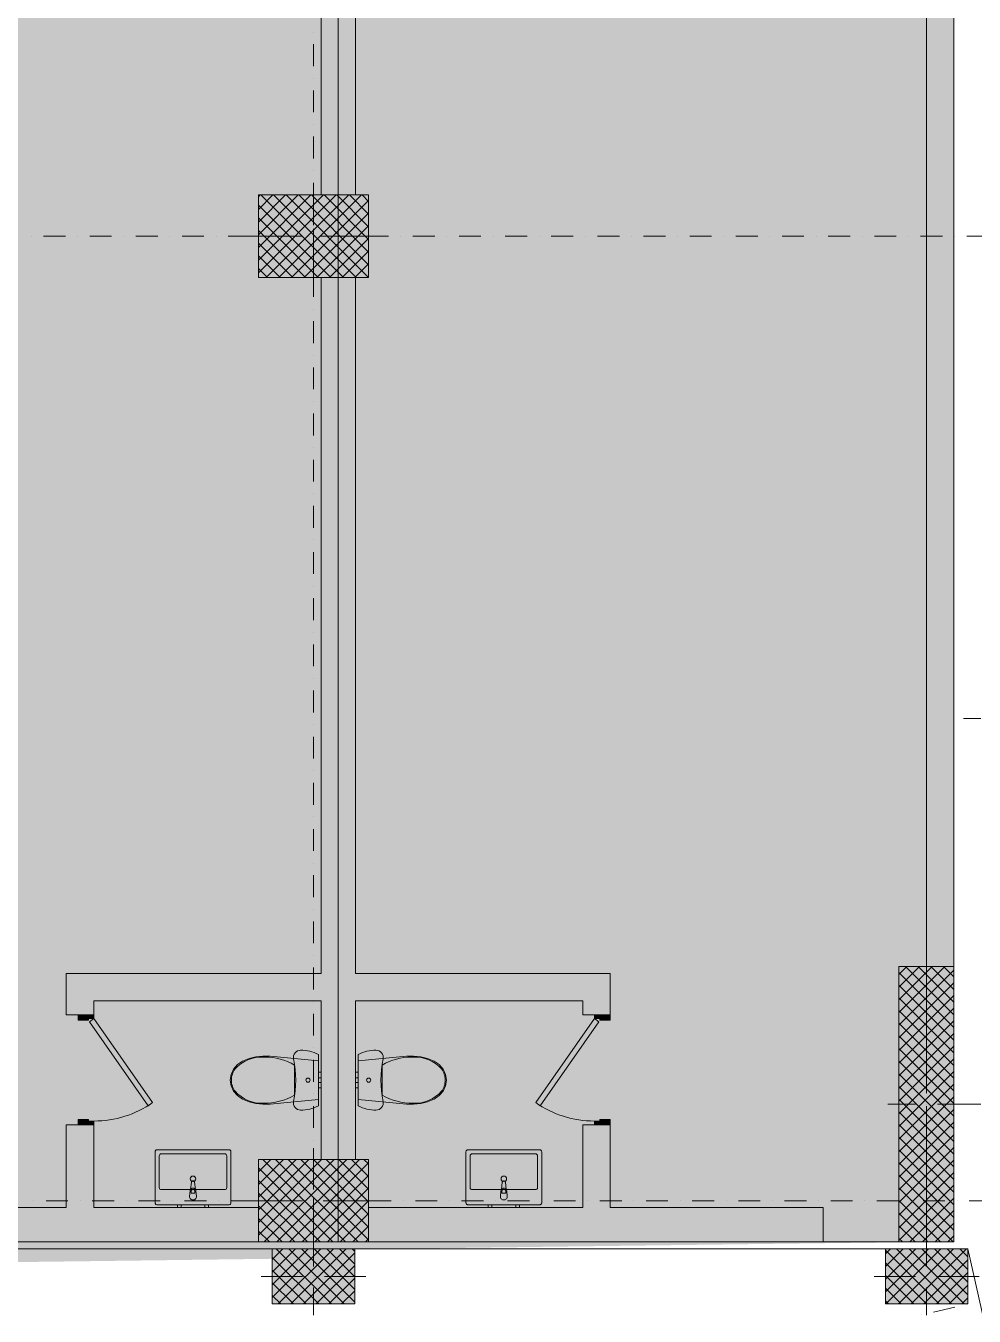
# Model space of a CAD drawing. Header units: centimetres. Extents: x -6559 to 4488, y -7535 to 372.
# Drawn here: x -925 to -240, y -1875 to -943 of the extents above; entities that cross this region are included whole.
import ezdxf

# ---------------------------------------------------------------- set-up
doc = ezdxf.new("R2010")
doc.units = ezdxf.units.CM
for name, color, linetype in [('PDF_ - lokalet d', 7, 'Continuous'), ('PDF_A - Muret', 7, 'Continuous'), ('PDF_A - Shtyllat', 7, 'Continuous')]:
    doc.layers.add(name, color=color, linetype=linetype)
for name, color, linetype, true_color in [('PDF_A - Akset', 7, 'Continuous', 0xfd4435), ('PDF_A - Fill Zone', 7, 'Continuous', 0x999999), ('PDF_A - Pllaka mbi bodrum', 7, 'Continuous', 0x7f7f7f), ('PDF_A - Sanitaria', 7, 'Continuous', 0x7f7f7f), ('PDF_A - Sutereni Polyline', 7, 'Continuous', 0x029e21), ('PDF_Drawing & Figure', 7, 'Continuous', 0x6a6a6a)]:
    doc.layers.add(name, color=color, linetype=linetype, true_color=true_color)

msp = doc.modelspace()

# ---------------------------------------------------------------- hatches: boundary and pattern name
at = {"layer": 'PDF_A - Muret', "true_color": 0xffffff, "transparency": 33554559}
for points in [[(-887.46, -1657.35), (-876.02, -1657.35), (-876.02, -1660.13), (-880, -1660.13), (-880, -1661.32), (-887.46, -1661.32)], [(-502.97, -1657.35), (-502.97, -1661.32), (-510.43, -1661.32), (-510.43, -1660.13), (-514.41, -1660.13), (-514.41, -1657.35)], [(-887.46, -1732.95), (-880, -1732.95), (-880, -1734.14), (-876.02, -1734.14), (-876.02, -1736.93), (-887.46, -1736.93)], [(-502.97, -1732.95), (-502.97, -1736.93), (-514.41, -1736.93), (-514.41, -1734.14), (-510.43, -1734.14), (-510.43, -1732.95)]]:
    msp.add_hatch(color=7, dxfattribs=at).paths.add_polyline_path(points)

# ---------------------------------------------------------------- linework, layer by layer
at = {"layer": 'PDF_ - lokalet d', "color": 7, "true_color": 0xffffff, "transparency": 33554559}
for points in [[(-254.48, -1821.11), (-701.1, -1826.91), (-254.48, 62.91), (-699.45, 68.71)], [(-699.45, -1832.99), (-1263.83, -1840.32), (-699.45, 47.97), (-1262.17, 55.3)]]:
    msp.add_solid(points, dxfattribs=at)
at = {"layer": 'PDF_A - Akset', "lineweight": 0}
for points in [[(-717.35, -947.77), (-717.35, -947.77)], [(-274.66, -947.77), (-274.66, -947.77)], [(-717.35, -956.55), (-717.35, -972.34)], [(-274.66, -956.55), (-274.66, -972.34)], [(-717.35, -981.11), (-717.35, -981.11)], [(-274.66, -981.11), (-274.66, -981.11)], [(-717.35, -989.88), (-717.35, -1005.67)], [(-274.66, -989.88), (-274.66, -1005.67)], [(-717.35, -1014.45), (-717.35, -1014.45)], [(-274.66, -1014.45), (-274.66, -1014.45)], [(-717.35, -1023.22), (-717.35, -1039.01)], [(-274.66, -1023.22), (-274.66, -1039.01)], [(-717.35, -1047.79), (-717.35, -1047.79)], [(-274.66, -1047.79), (-274.66, -1047.79)], [(-717.35, -1056.56), (-717.35, -1072.36)], [(-274.66, -1056.56), (-274.66, -1072.36)], [(-717.35, -1081.13), (-717.35, -1081.13)], [(-717.35, -1089.91), (-717.35, -1105.7)], [(-274.66, -1081.13), (-274.66, -1081.13)], [(-274.66, -1089.91), (-274.66, -1105.7)], [(-921.08, -1095.28), (-921.08, -1095.28)], [(-896.51, -1095.28), (-912.3, -1095.28)], [(-887.74, -1095.28), (-887.74, -1095.28)], [(-863.17, -1095.28), (-878.96, -1095.28)], [(-854.4, -1095.28), (-854.4, -1095.28)], [(-829.84, -1095.28), (-845.63, -1095.28)], [(-821.06, -1095.28), (-821.06, -1095.28)], [(-796.49, -1095.28), (-812.29, -1095.28)], [(-787.71, -1095.28), (-787.71, -1095.28)], [(-763.15, -1095.28), (-778.94, -1095.28)], [(-754.38, -1095.28), (-754.38, -1095.28)], [(-729.81, -1095.28), (-745.6, -1095.28)], [(-721.04, -1095.28), (-721.04, -1095.28)], [(-696.48, -1095.28), (-712.27, -1095.28)], [(-687.7, -1095.28), (-687.7, -1095.28)], [(-663.14, -1095.28), (-678.93, -1095.28)], [(-654.36, -1095.28), (-654.36, -1095.28)], [(-629.8, -1095.28), (-645.59, -1095.28)], [(-621.03, -1095.28), (-621.03, -1095.28)], [(-596.45, -1095.28), (-612.25, -1095.28)], [(-587.68, -1095.28), (-587.68, -1095.28)], [(-563.11, -1095.28), (-578.9, -1095.28)], [(-554.34, -1095.28), (-554.34, -1095.28)], [(-529.78, -1095.28), (-545.57, -1095.28)], [(-521, -1095.28), (-521, -1095.28)], [(-496.44, -1095.28), (-512.23, -1095.28)], [(-487.66, -1095.28), (-487.66, -1095.28)], [(-463.1, -1095.28), (-478.89, -1095.28)], [(-454.33, -1095.28), (-454.33, -1095.28)], [(-429.76, -1095.28), (-445.55, -1095.28)], [(-420.99, -1095.28), (-420.99, -1095.28)], [(-396.42, -1095.28), (-412.21, -1095.28)], [(-387.64, -1095.28), (-387.64, -1095.28)], [(-363.08, -1095.28), (-378.87, -1095.28)], [(-354.3, -1095.28), (-354.3, -1095.28)], [(-329.74, -1095.28), (-345.53, -1095.28)], [(-320.97, -1095.28), (-320.97, -1095.28)], [(-296.4, -1095.28), (-312.19, -1095.28)], [(-287.63, -1095.28), (-287.63, -1095.28)], [(-263.06, -1095.28), (-278.85, -1095.28)], [(-254.29, -1095.28), (-254.29, -1095.28)], [(-229.72, -1095.28), (-245.52, -1095.28)], [(-717.35, -1114.47), (-717.35, -1114.47)], [(-274.66, -1114.47), (-274.66, -1114.47)], [(-717.35, -1123.24), (-717.35, -1139.03)], [(-274.66, -1123.24), (-274.66, -1139.03)], [(-717.35, -1147.81), (-717.35, -1147.81)], [(-274.66, -1147.81), (-274.66, -1147.81)], [(-717.35, -1156.58), (-717.35, -1172.37)], [(-274.66, -1156.58), (-274.66, -1172.37)], [(-717.35, -1181.15), (-717.35, -1181.15)], [(-274.66, -1181.15), (-274.66, -1181.15)], [(-717.35, -1189.92), (-717.35, -1205.71)], [(-274.66, -1189.92), (-274.66, -1205.71)], [(-717.35, -1214.48), (-717.35, -1214.48)], [(-274.66, -1214.48), (-274.66, -1214.48)], [(-717.35, -1223.26), (-717.35, -1239.05)], [(-274.66, -1223.26), (-274.66, -1239.05)], [(-717.35, -1247.83), (-717.35, -1247.83)], [(-274.66, -1247.83), (-274.66, -1247.83)], [(-717.35, -1256.6), (-717.35, -1272.4)], [(-274.66, -1256.6), (-274.66, -1272.4)], [(-717.35, -1281.17), (-717.35, -1281.17)], [(-274.66, -1281.17), (-274.66, -1281.17)], [(-717.35, -1289.94), (-717.35, -1305.73)], [(-274.66, -1289.94), (-274.66, -1305.73)], [(-717.35, -1314.51), (-717.35, -1314.51)], [(-274.66, -1314.51), (-274.66, -1314.51)], [(-717.35, -1323.28), (-717.35, -1339.07)], [(-274.66, -1323.28), (-274.66, -1339.07)], [(-717.35, -1347.85), (-717.35, -1347.85)], [(-274.66, -1347.85), (-274.66, -1347.85)], [(-717.35, -1356.62), (-717.35, -1372.41)], [(-274.66, -1356.62), (-274.66, -1372.41)], [(-717.35, -1381.18), (-717.35, -1381.18)], [(-274.66, -1381.18), (-274.66, -1381.18)], [(-717.35, -1389.96), (-717.35, -1405.75)], [(-274.66, -1389.96), (-274.66, -1405.75)], [(-717.35, -1414.52), (-717.35, -1414.52)], [(-274.66, -1414.52), (-274.66, -1414.52)], [(-717.35, -1423.29), (-717.35, -1439.09)], [(-274.66, -1423.29), (-274.66, -1439.09)], [(-717.35, -1447.86), (-717.35, -1447.86)], [(-274.66, -1447.86), (-274.66, -1447.86)], [(-717.35, -1456.64), (-717.35, -1472.43)], [(-274.66, -1456.64), (-274.66, -1472.43)], [(-717.35, -1481.21), (-717.35, -1481.21)], [(-274.66, -1481.21), (-274.66, -1481.21)], [(-717.35, -1489.98), (-717.35, -1505.77)], [(-274.66, -1489.98), (-274.66, -1505.77)], [(-717.35, -1514.54), (-717.35, -1514.54)], [(-274.66, -1514.54), (-274.66, -1514.54)], [(-717.35, -1523.32), (-717.35, -1539.11)], [(-274.66, -1523.32), (-274.66, -1539.11)], [(-717.35, -1547.88), (-717.35, -1547.88)], [(-274.66, -1547.88), (-274.66, -1547.88)], [(-717.35, -1556.66), (-717.35, -1572.45)], [(-274.66, -1556.66), (-274.66, -1572.45)], [(-717.35, -1581.22), (-717.35, -1581.22)], [(-274.66, -1581.22), (-274.66, -1581.22)], [(-717.35, -1589.99), (-717.35, -1605.78)], [(-274.66, -1589.99), (-274.66, -1605.78)], [(-717.35, -1614.56), (-717.35, -1614.56)], [(-274.66, -1614.56), (-274.66, -1614.56)], [(-717.35, -1623.33), (-717.35, -1639.13)], [(-274.66, -1623.33), (-274.66, -1639.13)], [(-717.35, -1647.91), (-717.35, -1647.91)], [(-274.66, -1647.91), (-274.66, -1647.91)], [(-717.35, -1656.68), (-717.35, -1672.47)], [(-274.66, -1656.68), (-274.66, -1672.47)], [(-717.35, -1681.24), (-717.35, -1681.24)], [(-274.66, -1681.24), (-274.66, -1681.24)], [(-717.35, -1690.02), (-717.35, -1705.81)], [(-274.66, -1690.02), (-274.66, -1705.81)], [(-717.35, -1714.58), (-717.35, -1714.58)], [(-717.35, -1723.35), (-717.35, -1739.14)], [(-274.66, -1714.58), (-274.66, -1714.58)], [(-274.66, -1723.35), (-274.66, -1739.14)], [(-717.35, -1747.92), (-717.35, -1747.92)], [(-274.66, -1747.92), (-274.66, -1747.92)], [(-717.35, -1756.69), (-717.35, -1772.48)], [(-274.66, -1756.69), (-274.66, -1772.48)], [(-717.35, -1781.26), (-717.35, -1781.26)], [(-274.66, -1781.26), (-274.66, -1781.26)], [(-919.29, -1791.64), (-919.29, -1791.64)], [(-894.72, -1791.64), (-910.53, -1791.64)], [(-885.95, -1791.64), (-885.95, -1791.64)], [(-861.39, -1791.64), (-877.18, -1791.64)], [(-852.61, -1791.64), (-852.61, -1791.64)], [(-828.05, -1791.64), (-843.84, -1791.64)], [(-819.28, -1791.64), (-819.28, -1791.64)], [(-794.71, -1791.64), (-810.5, -1791.64)], [(-785.94, -1791.64), (-785.94, -1791.64)], [(-761.37, -1791.64), (-777.16, -1791.64)], [(-752.6, -1791.64), (-752.6, -1791.64)], [(-728.03, -1791.64), (-743.83, -1791.64)], [(-719.26, -1791.64), (-719.26, -1791.64)], [(-717.35, -1790.03), (-717.35, -1805.82)], [(-694.69, -1791.64), (-710.48, -1791.64)], [(-685.91, -1791.64), (-685.91, -1791.64)], [(-661.35, -1791.64), (-677.14, -1791.64)], [(-652.58, -1791.64), (-652.58, -1791.64)], [(-628.01, -1791.64), (-643.8, -1791.64)], [(-619.24, -1791.64), (-619.24, -1791.64)], [(-594.67, -1791.64), (-610.47, -1791.64)], [(-585.9, -1791.64), (-585.9, -1791.64)], [(-561.34, -1791.64), (-577.13, -1791.64)], [(-552.56, -1791.64), (-552.56, -1791.64)], [(-527.99, -1791.64), (-543.79, -1791.64)], [(-519.22, -1791.64), (-519.22, -1791.64)], [(-494.65, -1791.64), (-510.44, -1791.64)], [(-485.88, -1791.64), (-485.88, -1791.64)], [(-461.31, -1791.64), (-477.1, -1791.64)], [(-452.54, -1791.64), (-452.54, -1791.64)], [(-427.98, -1791.64), (-443.77, -1791.64)], [(-419.2, -1791.64), (-419.2, -1791.64)], [(-394.64, -1791.64), (-410.43, -1791.64)], [(-385.86, -1791.64), (-385.86, -1791.64)], [(-361.3, -1791.64), (-377.09, -1791.64)], [(-352.53, -1791.64), (-352.53, -1791.64)], [(-327.95, -1791.64), (-343.75, -1791.64)], [(-319.18, -1791.64), (-319.18, -1791.64)], [(-294.61, -1791.64), (-310.41, -1791.64)], [(-285.84, -1791.64), (-285.84, -1791.64)], [(-261.28, -1791.64), (-277.07, -1791.64)], [(-274.66, -1790.03), (-274.66, -1805.82)], [(-252.5, -1791.64), (-252.5, -1791.64)], [(-227.94, -1791.64), (-243.73, -1791.64)], [(-717.35, -1814.59), (-717.35, -1814.59)], [(-274.66, -1814.59), (-274.66, -1814.59)], [(-717.35, -1823.37), (-717.35, -1839.17)], [(-274.66, -1823.37), (-274.66, -1839.17)], [(-717.35, -1847.94), (-717.35, -1847.94)], [(-274.66, -1847.94), (-274.66, -1847.94)], [(-717.35, -1856.72), (-717.35, -1872.51)], [(-274.66, -1856.72), (-274.66, -1872.51)], [(-254.11, -1868.6), (-269.52, -1872.05)], [(-245.54, -1866.68), (-245.54, -1866.68)], [(-278.08, -1873.98), (-278.08, -1873.98)]]:
    msp.add_lwpolyline(points, dxfattribs=at)
at = {"layer": 'PDF_A - Fill Zone', "lineweight": 0}
for points in [[(-699.45, 68.71), (-699.45, -1821.48)], [(-699.45, -1821.48), (-699.45, 68.71)], [(-254.77, 68.71), (-254.77, -1821.48)], [(-699.45, -1821.48), (-1262, -1821.48)], [(-254.77, -1821.48), (-699.45, -1821.48)]]:
    msp.add_lwpolyline(points, dxfattribs=at)
at = {"layer": 'PDF_A - Fill Zone', "color": 7, "true_color": 0xfbf7f7, "transparency": 33554559}
msp.add_solid([(-699.45, 68.71), (-699.45, -1821.48), (-1262, 68.71), (-1262, -1821.48)], dxfattribs=at)
at = {"layer": 'PDF_A - Fill Zone', "color": 253, "true_color": 0xaaaaaa, "transparency": 33554559}
msp.add_solid([(-254.77, 68.71), (-254.77, -1821.48), (-699.45, 68.71), (-699.45, -1821.48)], dxfattribs=at)
at = {"layer": 'PDF_A - Muret', "lineweight": 0}
for points in [[(-711.87, -548.07), (-711.87, -1065.44)], [(-687.01, -1065.44), (-687.01, -548.07)], [(-274.66, -548.07), (-274.66, -1622.53)], [(-254.77, -1622.53), (-254.77, -548.07)], [(-711.87, -1125.13), (-711.87, -1627.5)], [(-687.01, -1627.5), (-687.01, -1125.13)], [(-895.91, -1627.5), (-895.91, -1647.39)], [(-711.87, -1627.5), (-895.91, -1627.5)], [(-522.86, -1627.5), (-687.01, -1627.5)], [(-502.97, -1627.5), (-522.86, -1627.5)], [(-502.97, -1657.35), (-502.97, -1627.5)], [(-895.91, -1647.39), (-895.91, -1657.35)], [(-876.02, -1647.39), (-711.87, -1647.39)], [(-876.02, -1657.35), (-876.02, -1647.39)], [(-711.87, -1647.39), (-711.87, -1761.79)], [(-687.01, -1761.79), (-687.01, -1647.39)], [(-687.01, -1647.39), (-522.86, -1647.39)], [(-522.86, -1647.39), (-522.86, -1657.35)], [(-895.91, -1657.35), (-895.91, -1653.66)], [(-887.46, -1657.35), (-895.91, -1657.35)], [(-876.02, -1657.35), (-887.46, -1657.35)], [(-876.02, -1657.35), (-876.02, -1653.66)], [(-522.86, -1657.35), (-522.86, -1653.66)], [(-514.41, -1657.35), (-522.86, -1657.35)], [(-502.97, -1657.35), (-514.41, -1657.35)], [(-502.97, -1657.35), (-502.97, -1653.66)], [(-895.91, -1736.93), (-895.91, -1740.61)], [(-887.46, -1736.93), (-895.91, -1736.93)], [(-895.91, -1736.93), (-895.91, -1796.62)], [(-876.02, -1736.93), (-887.46, -1736.93)], [(-876.02, -1736.93), (-876.02, -1740.61)], [(-876.02, -1796.62), (-876.02, -1736.93)], [(-522.86, -1736.93), (-522.86, -1740.61)], [(-514.41, -1736.93), (-522.86, -1736.93)], [(-522.86, -1736.93), (-522.86, -1796.62)], [(-502.97, -1736.93), (-514.41, -1736.93)], [(-502.97, -1736.93), (-502.97, -1740.61)], [(-502.97, -1796.62), (-502.97, -1736.93)], [(-895.91, -1796.62), (-1249.56, -1796.62)], [(-757.14, -1796.62), (-876.02, -1796.62)], [(-522.86, -1796.62), (-677.56, -1796.62)], [(-349.27, -1796.62), (-502.97, -1796.62)], [(-349.27, -1821.48), (-349.27, -1796.62)], [(-1249.56, -1821.48), (-757.14, -1821.48)], [(-677.56, -1821.48), (-349.27, -1821.48)]]:
    msp.add_lwpolyline(points, dxfattribs=at)
at = {"layer": 'PDF_A - Muret', "color": 8, "lineweight": 0, "true_color": 0x7f7f7f}
for points in [[(-895.91, -1657.35), (-895.91, -1653.66)], [(-895.91, -1657.35), (-895.91, -1653.66)], [(-887.46, -1657.35), (-895.91, -1657.35)], [(-887.46, -1657.35), (-895.91, -1657.35)], [(-887.46, -1657.35), (-876.02, -1657.35)], [(-887.46, -1661.32), (-887.46, -1657.35)], [(-876.02, -1657.35), (-887.46, -1657.35)], [(-876.02, -1657.35), (-887.46, -1657.35)], [(-876.02, -1657.35), (-876.02, -1653.66)], [(-876.02, -1657.35), (-876.02, -1653.66)], [(-876.02, -1657.35), (-876.02, -1660.13)], [(-522.86, -1657.35), (-522.86, -1653.66)], [(-522.86, -1657.35), (-522.86, -1653.66)], [(-514.41, -1657.35), (-522.86, -1657.35)], [(-514.41, -1657.35), (-522.86, -1657.35)], [(-502.97, -1657.35), (-514.41, -1657.35)], [(-514.41, -1657.35), (-514.41, -1660.13)], [(-502.97, -1657.35), (-514.41, -1657.35)], [(-502.97, -1657.35), (-514.41, -1657.35)], [(-502.97, -1657.35), (-502.97, -1653.66)], [(-502.97, -1657.35), (-502.97, -1653.66)], [(-502.97, -1661.32), (-502.97, -1657.35)], [(-880, -1661.32), (-887.46, -1661.32)], [(-876.02, -1660.13), (-880, -1660.13)], [(-880, -1660.13), (-880, -1661.32)], [(-876.02, -1660.13), (-879.28, -1662.41)], [(-879.28, -1662.41), (-836.83, -1723.04)], [(-833.57, -1720.76), (-876.02, -1660.13)], [(-556.87, -1720.76), (-514.41, -1660.13)], [(-511.15, -1662.41), (-553.61, -1723.04)], [(-514.41, -1660.13), (-510.43, -1660.13)], [(-514.41, -1660.13), (-511.15, -1662.41)], [(-510.43, -1660.13), (-510.43, -1661.32)], [(-510.43, -1661.32), (-502.97, -1661.32)], [(-836.83, -1723.04), (-833.57, -1720.76)], [(-553.61, -1723.04), (-556.87, -1720.76)], [(-887.46, -1732.95), (-880, -1732.95)], [(-887.46, -1736.93), (-887.46, -1732.95)], [(-880, -1732.95), (-880, -1734.14)], [(-502.97, -1732.95), (-510.43, -1732.95)], [(-510.43, -1732.95), (-510.43, -1734.14)], [(-502.97, -1736.93), (-502.97, -1732.95)], [(-887.46, -1736.93), (-895.91, -1736.93)], [(-887.46, -1736.93), (-895.91, -1736.93)], [(-895.91, -1736.93), (-895.91, -1740.61)], [(-895.91, -1736.93), (-895.91, -1740.61)], [(-876.02, -1736.93), (-887.46, -1736.93)], [(-876.02, -1736.93), (-887.46, -1736.93)], [(-876.02, -1736.93), (-887.46, -1736.93)], [(-880, -1734.14), (-876.02, -1734.14)], [(-876.02, -1734.14), (-876.02, -1736.93)], [(-876.02, -1736.93), (-876.02, -1740.61)], [(-876.02, -1736.93), (-876.02, -1740.61)], [(-514.41, -1736.93), (-522.86, -1736.93)], [(-514.41, -1736.93), (-522.86, -1736.93)], [(-522.86, -1736.93), (-522.86, -1740.61)], [(-522.86, -1736.93), (-522.86, -1740.61)], [(-510.43, -1734.14), (-514.41, -1734.14)], [(-514.41, -1734.14), (-514.41, -1736.93)], [(-514.41, -1736.93), (-502.97, -1736.93)], [(-502.97, -1736.93), (-514.41, -1736.93)], [(-502.97, -1736.93), (-514.41, -1736.93)], [(-502.97, -1736.93), (-502.97, -1740.61)], [(-502.97, -1736.93), (-502.97, -1740.61)]]:
    msp.add_lwpolyline(points, dxfattribs=at)
for centre, radius, start, end in [((-876.01, -1660.15), 73.99, 269.99057, 304.9994), ((-514.42, -1660.13), 74.01, 235.0035, 270.00374)]:
    msp.add_arc(centre, radius, start, end, dxfattribs=at)
at = {"layer": 'PDF_A - Muret', "transparency": 33554559}
for points in [[(-711.87, -1065.44), (-711.87, -548.07), (-687.01, -1065.44), (-687.01, -548.07)], [(-274.66, -548.07), (-254.77, -548.07), (-274.66, -1622.53), (-254.77, -1622.53)], [(-711.87, -1761.79), (-711.87, -1125.13), (-687.01, -1761.79), (-687.01, -1125.13)], [(-876.02, -1647.39), (-895.91, -1647.39), (-895.91, -1627.5)], [(-876.02, -1627.5), (-876.02, -1647.39), (-895.91, -1627.5)], [(-876.02, -1647.39), (-876.02, -1627.5), (-711.87, -1647.39), (-711.87, -1627.5)], [(-522.86, -1627.5), (-522.86, -1647.39), (-687.01, -1627.5), (-687.01, -1647.39)], [(-522.86, -1647.39), (-522.86, -1627.5), (-502.97, -1627.5)], [(-522.86, -1647.39), (-502.97, -1627.5), (-502.97, -1647.39)], [(-895.91, -1647.39), (-876.02, -1647.39), (-895.91, -1657.35), (-876.02, -1657.35)], [(-522.86, -1647.39), (-502.97, -1647.39), (-522.86, -1657.35), (-502.97, -1657.35)], [(-895.91, -1796.62), (-895.91, -1736.93), (-876.02, -1796.62), (-876.02, -1736.93)], [(-522.86, -1796.62), (-522.86, -1736.93), (-502.97, -1796.62), (-502.97, -1736.93)], [(-757.14, -1796.62), (-757.14, -1821.48), (-1249.56, -1796.62), (-1249.56, -1821.48)], [(-677.56, -1796.62), (-349.27, -1796.62), (-677.56, -1821.48), (-349.27, -1821.48)]]:
    msp.add_solid(points, dxfattribs=at)
at = {"layer": 'PDF_A - Muret', "color": 7, "true_color": 0xffffff, "transparency": 33554559}
for points in [[(-833.57, -1720.76), (-836.83, -1723.04), (-876.02, -1660.13), (-879.28, -1662.41)], [(-556.87, -1720.76), (-514.41, -1660.13), (-553.61, -1723.04), (-511.15, -1662.41)]]:
    msp.add_solid(points, dxfattribs=at)
at = {"layer": 'PDF_A - Pllaka mbi bodrum', "lineweight": 0}
for points in [[(-244.6, -1826.45), (-5024.82, -1826.39)], [(-244.6, -1826.45), (-5024.82, -1826.39)], [(-136.7, -2306.16), (-244.6, -1826.45)], [(-136.7, -2306.16), (-244.6, -1826.45)]]:
    msp.add_lwpolyline(points, dxfattribs=at)
at = {"layer": 'PDF_A - Sanitaria', "lineweight": 0}
for points in [[(-731.32, -1685.85), (-731.72, -1686.94)], [(-730.69, -1684.88), (-731.32, -1685.85)], [(-729.87, -1684.07), (-730.69, -1684.88)], [(-728.88, -1683.47), (-729.87, -1684.07)], [(-727.8, -1683.09), (-728.88, -1683.47)], [(-726.64, -1682.96), (-727.8, -1683.09)], [(-724.99, -1683), (-726.64, -1682.96)], [(-723.34, -1683.16), (-724.99, -1683)], [(-721.7, -1683.4), (-723.34, -1683.16)], [(-720.08, -1683.73), (-721.7, -1683.4)], [(-718.48, -1684.17), (-720.08, -1683.73)], [(-716.9, -1684.7), (-718.48, -1684.17)], [(-715.37, -1685.31), (-716.9, -1684.7)], [(-713.87, -1686.02), (-715.37, -1685.31)], [(-713.87, -1723.18), (-713.87, -1686.02)], [(-685.02, -1686.02), (-683.52, -1685.31)], [(-685.02, -1723.18), (-685.02, -1686.02)], [(-683.52, -1685.31), (-681.98, -1684.7)], [(-681.98, -1684.7), (-680.4, -1684.17)], [(-680.4, -1684.17), (-678.81, -1683.73)], [(-678.81, -1683.73), (-677.18, -1683.4)], [(-677.18, -1683.4), (-675.55, -1683.16)], [(-675.55, -1683.16), (-673.89, -1683)], [(-673.89, -1683), (-672.24, -1682.96)], [(-672.24, -1682.96), (-671.09, -1683.09)], [(-671.09, -1683.09), (-670, -1683.47)], [(-670, -1683.47), (-669.01, -1684.07)], [(-669.01, -1684.07), (-668.19, -1684.88)], [(-668.19, -1684.88), (-667.56, -1685.85)], [(-667.56, -1685.85), (-667.16, -1686.94)], [(-772.29, -1693.42), (-775.13, -1696.7)], [(-768.59, -1690.87), (-772.29, -1693.42)], [(-763.92, -1688.98), (-768.59, -1690.87)], [(-758.98, -1687.74), (-763.92, -1688.98)], [(-753.86, -1687.2), (-758.98, -1687.74)], [(-748.72, -1687.35), (-753.86, -1687.2)], [(-713.87, -1690.57), (-748.72, -1687.35)], [(-731.72, -1686.94), (-731.87, -1688.08)], [(-731.87, -1688.08), (-731.77, -1689.22)], [(-731.77, -1689.22), (-731.1, -1693.03)], [(-731.1, -1693.03), (-730.61, -1696.88)], [(-731.08, -1704.6), (-731.08, -1693.76)], [(-713.87, -1718.62), (-713.87, -1690.57)], [(-685.02, -1690.57), (-650.16, -1687.35)], [(-685.02, -1718.62), (-685.02, -1690.57)], [(-667.79, -1693.03), (-668.27, -1696.88)], [(-667.81, -1704.6), (-667.81, -1693.76)], [(-667.12, -1689.22), (-667.79, -1693.03)], [(-667.16, -1686.94), (-667.01, -1688.08)], [(-667.01, -1688.08), (-667.12, -1689.22)], [(-650.16, -1687.35), (-645.02, -1687.2)], [(-645.02, -1687.2), (-639.91, -1687.74)], [(-639.91, -1687.74), (-634.96, -1688.98)], [(-634.96, -1688.98), (-630.3, -1690.87)], [(-630.3, -1690.87), (-626.59, -1693.42)], [(-626.59, -1693.42), (-623.76, -1696.7)], [(-776.91, -1700.52), (-777.54, -1704.6)], [(-777.54, -1704.6), (-776.91, -1708.68)], [(-775.13, -1696.7), (-776.91, -1700.52)], [(-731.08, -1715.44), (-731.08, -1704.6)], [(-730.61, -1696.88), (-730.32, -1700.73)], [(-730.32, -1700.73), (-730.23, -1704.6)], [(-730.23, -1704.6), (-730.32, -1708.46)], [(-713.87, -1698.93), (-713.87, -1700.59)], [(-713.87, -1698.93), (-711.87, -1698.93)], [(-713.87, -1700.59), (-713.87, -1703)], [(-713.87, -1703), (-713.87, -1703.47)], [(-713.87, -1703), (-711.87, -1703)], [(-713.87, -1703.47), (-713.87, -1704.6)], [(-713.87, -1704.6), (-713.87, -1705.72)], [(-711.87, -1698.93), (-711.87, -1700.59)], [(-711.87, -1700.59), (-711.87, -1703)], [(-711.87, -1703), (-711.87, -1703.47)], [(-711.87, -1703.47), (-711.87, -1704.6)], [(-711.87, -1704.6), (-711.87, -1705.72)], [(-687.01, -1698.93), (-687.01, -1700.59)], [(-685.02, -1698.93), (-687.01, -1698.93)], [(-687.01, -1700.59), (-687.01, -1703)], [(-687.01, -1703), (-687.01, -1703.47)], [(-685.02, -1703), (-687.01, -1703)], [(-687.01, -1703.47), (-687.01, -1704.6)], [(-687.01, -1704.6), (-687.01, -1705.72)], [(-685.02, -1698.93), (-685.02, -1700.59)], [(-685.02, -1700.59), (-685.02, -1703)], [(-685.02, -1703), (-685.02, -1703.47)], [(-685.02, -1703.47), (-685.02, -1704.6)], [(-685.02, -1704.6), (-685.02, -1705.72)], [(-668.56, -1700.73), (-668.66, -1704.6)], [(-668.66, -1704.6), (-668.56, -1708.46)], [(-668.27, -1696.88), (-668.56, -1700.73)], [(-667.81, -1715.44), (-667.81, -1704.6)], [(-623.76, -1696.7), (-621.97, -1700.52)], [(-621.97, -1700.52), (-621.35, -1704.6)], [(-621.35, -1704.6), (-621.97, -1708.68)], [(-776.91, -1708.68), (-775.13, -1712.49)], [(-775.13, -1712.49), (-772.29, -1715.78)], [(-730.61, -1712.32), (-731.1, -1716.16)], [(-730.32, -1708.46), (-730.61, -1712.32)], [(-713.87, -1705.72), (-713.87, -1706.19)], [(-713.87, -1706.19), (-711.87, -1706.19)], [(-713.87, -1706.19), (-713.87, -1708.61)], [(-713.87, -1708.61), (-713.87, -1710.27)], [(-713.87, -1710.27), (-711.87, -1710.27)], [(-711.87, -1705.72), (-711.87, -1706.19)], [(-711.87, -1706.19), (-711.87, -1708.61)], [(-711.87, -1708.61), (-711.87, -1710.27)], [(-687.01, -1705.72), (-687.01, -1706.19)], [(-685.02, -1706.19), (-687.01, -1706.19)], [(-687.01, -1706.19), (-687.01, -1708.61)], [(-687.01, -1708.61), (-687.01, -1710.27)], [(-685.02, -1710.27), (-687.01, -1710.27)], [(-685.02, -1705.72), (-685.02, -1706.19)], [(-685.02, -1706.19), (-685.02, -1708.61)], [(-685.02, -1708.61), (-685.02, -1710.27)], [(-668.56, -1708.46), (-668.27, -1712.32)], [(-668.27, -1712.32), (-667.79, -1716.16)], [(-623.76, -1712.49), (-626.59, -1715.78)], [(-621.97, -1708.68), (-623.76, -1712.49)], [(-772.29, -1715.78), (-768.59, -1718.32)], [(-768.59, -1718.32), (-763.92, -1720.22)], [(-763.92, -1720.22), (-758.98, -1721.45)], [(-758.98, -1721.45), (-753.86, -1722)], [(-753.86, -1722), (-748.72, -1721.85)], [(-748.72, -1721.85), (-713.87, -1718.62)], [(-731.77, -1719.97), (-731.87, -1721.12)], [(-731.87, -1721.12), (-731.72, -1722.26)], [(-731.1, -1716.16), (-731.77, -1719.97)], [(-731.72, -1722.26), (-731.32, -1723.35)], [(-731.32, -1723.35), (-730.69, -1724.31)], [(-715.37, -1723.89), (-713.87, -1723.18)], [(-650.16, -1721.85), (-685.02, -1718.62)], [(-683.52, -1723.89), (-685.02, -1723.18)], [(-667.56, -1723.35), (-668.19, -1724.31)], [(-667.79, -1716.16), (-667.12, -1719.97)], [(-667.16, -1722.26), (-667.56, -1723.35)], [(-667.01, -1721.12), (-667.16, -1722.26)], [(-667.12, -1719.97), (-667.01, -1721.12)], [(-645.02, -1722), (-650.16, -1721.85)], [(-639.91, -1721.45), (-645.02, -1722)], [(-634.96, -1720.22), (-639.91, -1721.45)], [(-630.3, -1718.32), (-634.96, -1720.22)], [(-626.59, -1715.78), (-630.3, -1718.32)], [(-730.69, -1724.31), (-729.87, -1725.13)], [(-729.87, -1725.13), (-728.88, -1725.73)], [(-728.88, -1725.73), (-727.8, -1726.11)], [(-727.8, -1726.11), (-726.64, -1726.23)], [(-726.64, -1726.23), (-724.99, -1726.18)], [(-724.99, -1726.18), (-723.34, -1726.04)], [(-723.34, -1726.04), (-721.7, -1725.8)], [(-721.7, -1725.8), (-720.08, -1725.46)], [(-720.08, -1725.46), (-718.48, -1725.02)], [(-718.48, -1725.02), (-716.9, -1724.5)], [(-716.9, -1724.5), (-715.37, -1723.89)], [(-681.98, -1724.5), (-683.52, -1723.89)], [(-680.4, -1725.02), (-681.98, -1724.5)], [(-678.81, -1725.46), (-680.4, -1725.02)], [(-677.18, -1725.8), (-678.81, -1725.46)], [(-675.55, -1726.04), (-677.18, -1725.8)], [(-673.89, -1726.18), (-675.55, -1726.04)], [(-672.24, -1726.23), (-673.89, -1726.18)], [(-671.09, -1726.11), (-672.24, -1726.23)], [(-670, -1725.73), (-671.09, -1726.11)], [(-669.01, -1725.13), (-670, -1725.73)], [(-668.19, -1724.31), (-669.01, -1725.13)], [(-831.72, -1755.99), (-831.75, -1756.32)], [(-831.75, -1756.32), (-831.75, -1793.13)], [(-831.6, -1755.68), (-831.72, -1755.99)], [(-831.42, -1755.4), (-831.6, -1755.68)], [(-831.19, -1755.16), (-831.42, -1755.4)], [(-830.9, -1754.98), (-831.19, -1755.16)], [(-830.59, -1754.88), (-830.9, -1754.98)], [(-830.26, -1754.84), (-830.59, -1754.88)], [(-778.53, -1754.84), (-830.26, -1754.84)], [(-828.77, -1759.31), (-828.77, -1782.19)], [(-781.52, -1757.82), (-827.27, -1757.82)], [(-780.02, -1782.19), (-780.02, -1759.31)], [(-778.2, -1754.88), (-778.53, -1754.84)], [(-777.88, -1754.98), (-778.2, -1754.88)], [(-777.59, -1755.16), (-777.88, -1754.98)], [(-777.36, -1755.4), (-777.59, -1755.16)], [(-777.19, -1755.68), (-777.36, -1755.4)], [(-777.07, -1755.99), (-777.19, -1755.68)], [(-777.03, -1756.32), (-777.07, -1755.99)], [(-777.03, -1793.13), (-777.03, -1756.32)], [(-607.23, -1756.32), (-607.2, -1755.99)], [(-607.23, -1793.13), (-607.23, -1756.32)], [(-607.2, -1755.99), (-607.09, -1755.68)], [(-607.09, -1755.68), (-606.91, -1755.4)], [(-606.91, -1755.4), (-606.67, -1755.16)], [(-606.67, -1755.16), (-606.39, -1754.98)], [(-606.39, -1754.98), (-606.07, -1754.88)], [(-606.07, -1754.88), (-605.74, -1754.84)], [(-605.74, -1754.84), (-554.01, -1754.84)], [(-604.25, -1782.19), (-604.25, -1759.31)], [(-602.76, -1757.82), (-557, -1757.82)], [(-555.5, -1759.31), (-555.5, -1782.19)], [(-554.01, -1754.84), (-553.68, -1754.88)], [(-553.68, -1754.88), (-553.36, -1754.98)], [(-553.36, -1754.98), (-553.08, -1755.16)], [(-553.08, -1755.16), (-552.84, -1755.4)], [(-552.84, -1755.4), (-552.67, -1755.68)], [(-552.67, -1755.68), (-552.56, -1755.99)], [(-552.56, -1755.99), (-552.52, -1756.32)], [(-552.52, -1756.32), (-552.52, -1793.13)], [(-806.15, -1783.54), (-805.5, -1778.28)], [(-805.5, -1778.28), (-805.42, -1777.96)], [(-805.42, -1777.96), (-805.25, -1777.69)], [(-805.25, -1777.69), (-805, -1777.48)], [(-805, -1777.48), (-804.71, -1777.34)], [(-804.71, -1777.34), (-804.39, -1777.29)], [(-804.39, -1777.29), (-804.07, -1777.34)], [(-804.07, -1777.34), (-803.78, -1777.48)], [(-803.78, -1777.48), (-803.54, -1777.69)], [(-803.54, -1777.69), (-803.37, -1777.96)], [(-803.37, -1777.96), (-803.29, -1778.28)], [(-803.29, -1778.28), (-802.63, -1783.54)], [(-580.98, -1778.28), (-581.64, -1783.54)], [(-580.9, -1777.96), (-580.98, -1778.28)], [(-580.73, -1777.69), (-580.9, -1777.96)], [(-580.48, -1777.48), (-580.73, -1777.69)], [(-580.19, -1777.34), (-580.48, -1777.48)], [(-579.88, -1777.29), (-580.19, -1777.34)], [(-579.56, -1777.34), (-579.88, -1777.29)], [(-579.26, -1777.48), (-579.56, -1777.34)], [(-579.03, -1777.69), (-579.26, -1777.48)], [(-578.86, -1777.96), (-579.03, -1777.69)], [(-578.77, -1778.28), (-578.86, -1777.96)], [(-578.11, -1783.54), (-578.77, -1778.28)], [(-827.27, -1783.68), (-781.52, -1783.68)], [(-806.88, -1788.66), (-806.48, -1784.48)], [(-806.83, -1789.14), (-806.88, -1788.66)], [(-806.48, -1784.48), (-806.43, -1784.15)], [(-806.43, -1784.15), (-806.31, -1783.83)], [(-806.31, -1783.83), (-806.15, -1783.54)], [(-805.75, -1784.7), (-805.75, -1786.18)], [(-805.75, -1786.18), (-803.04, -1786.18)], [(-803.04, -1786.18), (-803.04, -1784.7)], [(-802.63, -1783.54), (-802.47, -1783.83)], [(-802.47, -1783.83), (-802.36, -1784.15)], [(-802.36, -1784.15), (-802.31, -1784.48)], [(-802.31, -1784.48), (-801.91, -1788.66)], [(-801.91, -1788.66), (-801.96, -1789.14)], [(-557, -1783.68), (-602.76, -1783.68)], [(-581.97, -1784.48), (-582.36, -1788.66)], [(-582.36, -1788.66), (-582.32, -1789.14)], [(-581.91, -1784.15), (-581.97, -1784.48)], [(-581.8, -1783.83), (-581.91, -1784.15)], [(-581.64, -1783.54), (-581.8, -1783.83)], [(-581.23, -1786.18), (-581.23, -1784.7)], [(-578.53, -1786.18), (-581.23, -1786.18)], [(-578.53, -1784.7), (-578.53, -1786.18)], [(-577.95, -1783.83), (-578.11, -1783.54)], [(-577.85, -1784.15), (-577.95, -1783.83)], [(-577.79, -1784.48), (-577.85, -1784.15)], [(-577.39, -1788.66), (-577.79, -1784.48)], [(-577.44, -1789.14), (-577.39, -1788.66)], [(-831.75, -1793.13), (-831.72, -1793.46)], [(-831.72, -1793.46), (-831.6, -1793.78)], [(-831.6, -1793.78), (-831.42, -1794.07)], [(-831.42, -1794.07), (-831.19, -1794.3)], [(-831.19, -1794.3), (-830.9, -1794.47)], [(-830.9, -1794.47), (-830.59, -1794.59)], [(-830.59, -1794.59), (-830.26, -1794.63)], [(-830.26, -1794.63), (-778.53, -1794.63)], [(-815.69, -1794.63), (-812.99, -1794.63)], [(-815.69, -1796.62), (-815.69, -1794.63)], [(-812.99, -1796.62), (-815.69, -1796.62)], [(-812.99, -1794.63), (-812.99, -1796.62)], [(-806.69, -1789.61), (-806.83, -1789.14)], [(-806.46, -1790.04), (-806.69, -1789.61)], [(-806.15, -1790.42), (-806.46, -1790.04)], [(-805.77, -1790.72), (-806.15, -1790.42)], [(-805.34, -1790.96), (-805.77, -1790.72)], [(-804.88, -1791.1), (-805.34, -1790.96)], [(-804.39, -1791.15), (-804.88, -1791.1)], [(-803.9, -1791.1), (-804.39, -1791.15)], [(-803.44, -1790.96), (-803.9, -1791.1)], [(-803.02, -1790.72), (-803.44, -1790.96)], [(-802.64, -1790.42), (-803.02, -1790.72)], [(-802.33, -1790.04), (-802.64, -1790.42)], [(-802.1, -1789.61), (-802.33, -1790.04)], [(-801.96, -1789.14), (-802.1, -1789.61)], [(-795.79, -1794.63), (-793.1, -1794.63)], [(-795.79, -1796.62), (-795.79, -1794.63)], [(-793.1, -1796.62), (-795.79, -1796.62)], [(-793.1, -1794.63), (-793.1, -1796.62)], [(-778.53, -1794.63), (-778.2, -1794.59)], [(-778.2, -1794.59), (-777.88, -1794.47)], [(-777.88, -1794.47), (-777.59, -1794.3)], [(-777.59, -1794.3), (-777.36, -1794.07)], [(-777.36, -1794.07), (-777.19, -1793.78)], [(-777.19, -1793.78), (-777.07, -1793.46)], [(-777.07, -1793.46), (-777.03, -1793.13)], [(-607.2, -1793.46), (-607.23, -1793.13)], [(-607.09, -1793.78), (-607.2, -1793.46)], [(-606.91, -1794.07), (-607.09, -1793.78)], [(-606.67, -1794.3), (-606.91, -1794.07)], [(-606.39, -1794.47), (-606.67, -1794.3)], [(-606.07, -1794.59), (-606.39, -1794.47)], [(-605.74, -1794.63), (-606.07, -1794.59)], [(-554.01, -1794.63), (-605.74, -1794.63)], [(-588.48, -1794.63), (-591.16, -1794.63)], [(-591.16, -1794.63), (-591.16, -1796.62)], [(-591.16, -1796.62), (-588.48, -1796.62)], [(-588.48, -1796.62), (-588.48, -1794.63)], [(-582.32, -1789.14), (-582.17, -1789.61)], [(-582.17, -1789.61), (-581.95, -1790.04)], [(-581.95, -1790.04), (-581.64, -1790.42)], [(-581.64, -1790.42), (-581.26, -1790.72)], [(-581.26, -1790.72), (-580.82, -1790.96)], [(-580.82, -1790.96), (-580.36, -1791.1)], [(-580.36, -1791.1), (-579.88, -1791.15)], [(-579.88, -1791.15), (-579.39, -1791.1)], [(-579.39, -1791.1), (-578.92, -1790.96)], [(-578.92, -1790.96), (-578.5, -1790.72)], [(-578.5, -1790.72), (-578.12, -1790.42)], [(-578.12, -1790.42), (-577.81, -1790.04)], [(-577.81, -1790.04), (-577.58, -1789.61)], [(-577.58, -1789.61), (-577.44, -1789.14)], [(-568.58, -1794.63), (-571.27, -1794.63)], [(-571.27, -1794.63), (-571.27, -1796.62)], [(-571.27, -1796.62), (-568.58, -1796.62)], [(-568.58, -1796.62), (-568.58, -1794.63)], [(-553.68, -1794.59), (-554.01, -1794.63)], [(-553.36, -1794.47), (-553.68, -1794.59)], [(-553.08, -1794.3), (-553.36, -1794.47)], [(-552.84, -1794.07), (-553.08, -1794.3)], [(-552.67, -1793.78), (-552.84, -1794.07)], [(-552.56, -1793.46), (-552.67, -1793.78)], [(-552.52, -1793.13), (-552.56, -1793.46)]]:
    msp.add_lwpolyline(points, dxfattribs=at)
for centre, radius in [((-721.32, -1704.6), 1.49), ((-677.56, -1704.6), 1.49), ((-804.39, -1775.82), 1.99), ((-579.88, -1775.82), 1.99)]:
    msp.add_circle(centre, radius, dxfattribs=at)
for centre, radius, start, end in [((-754.89, -1713.51), 25.57, 86.77525, 138.38362), ((-643.98, -1713.48), 25.54, 41.58737, 93.23797), ((-762.82, -1704.7), 13.86, 143.86289, 179.58543), ((-762.87, -1704.51), 13.8, 180.38087, 216.20091), ((-636.01, -1704.69), 13.8, 0.3887, 36.2747), ((-635.96, -1704.51), 13.75, 323.66132, 359.64507), ((-754.87, -1695.64), 25.62, 221.6515, 273.1667), ((-644.01, -1695.67), 25.59, 266.82008, 318.37754), ((-752.46, -1678.79), 42.43, 268.66132, 300.27037), ((-646.42, -1678.8), 42.43, 239.7292, 271.33981), ((-827.27, -1759.31), 1.5, 90.12159, 179.91278), ((-781.52, -1759.31), 1.5, 0.09146, 89.89152), ((-602.75, -1759.31), 1.5, 90.0891, 179.92858), ((-556.99, -1759.31), 1.49, 359.87101, 90.10489), ((-827.28, -1782.19), 1.49, 179.87714, 270.1132), ((-804.39, -1784.67), 2.09, 32.61239, 147.35011), ((-804.39, -1784.7), 1.35, 359.99332, 180.00668), ((-781.51, -1782.19), 1.49, 269.87371, 0.1186), ((-602.76, -1782.19), 1.49, 179.86144, 270.1456), ((-579.87, -1784.67), 2.09, 32.61306, 147.35549), ((-556.99, -1782.2), 1.48, 269.6612, 0.33817)]:
    msp.add_arc(centre, radius, start, end, dxfattribs=at)
msp.add_ellipse((-579.88, -1784.7), major_axis=(1.35, -0.06), ratio=0.999403, start_param=0.046592, end_param=3.18998, dxfattribs=at)
for points in [[(-753.46, -1687.98), (-753.13, -1687.98), (-752.8, -1687.97), (-752.45, -1687.97), (-744.94, -1687.97), (-737.57, -1689.97), (-731.08, -1693.76)], [(-667.81, -1693.76), (-661.31, -1689.97), (-653.94, -1687.97), (-646.43, -1687.97), (-646.09, -1687.97), (-645.76, -1687.98), (-645.43, -1687.98)]]:
    msp.add_open_spline(points, degree=3, knots=[0, 0, 0, 0, 1, 1, 1, 2, 2, 2, 2], dxfattribs=at)
at = {"layer": 'PDF_A - Shtyllat', "lineweight": 0}
for points in [[(-717.35, -1087.33), (-717.35, -1057.48)], [(-757.14, -1121.57), (-701.01, -1065.44)], [(-757.14, -1112.44), (-710.15, -1065.44)], [(-757.14, -1103.29), (-719.29, -1065.44)], [(-757.14, -1094.14), (-728.44, -1065.44)], [(-757.14, -1085), (-737.58, -1065.44)], [(-757.14, -1075.85), (-746.73, -1065.44)], [(-757.14, -1066.7), (-755.88, -1065.44)], [(-757.14, -1065.44), (-757.14, -1125.13)], [(-677.56, -1065.44), (-757.14, -1065.44)], [(-695.73, -1125.13), (-755.42, -1065.44)], [(-751.55, -1125.13), (-691.86, -1065.44)], [(-686.58, -1125.13), (-746.27, -1065.44)], [(-742.4, -1125.13), (-682.72, -1065.44)], [(-677.56, -1125.01), (-737.13, -1065.44)], [(-733.26, -1125.13), (-677.56, -1069.43)], [(-677.56, -1115.87), (-727.99, -1065.44)], [(-677.56, -1106.73), (-718.84, -1065.44)], [(-677.56, -1097.58), (-709.7, -1065.44)], [(-677.56, -1088.43), (-700.55, -1065.44)], [(-677.56, -1079.29), (-691.4, -1065.44)], [(-677.56, -1070.14), (-682.27, -1065.44)], [(-677.56, -1125.13), (-677.56, -1065.44)], [(-704.87, -1125.13), (-757.14, -1072.87)], [(-724.11, -1125.13), (-677.56, -1078.57)], [(-714.02, -1125.13), (-757.14, -1082.01)], [(-714.97, -1125.13), (-677.56, -1087.71)], [(-725.3, -1095.28), (-765.1, -1095.28)], [(-723.17, -1125.13), (-757.14, -1091.15)], [(-717.35, -1095.28), (-717.35, -1095.28)], [(-709.39, -1095.28), (-669.6, -1095.28)], [(-705.83, -1125.13), (-677.56, -1096.86)], [(-732.31, -1125.13), (-757.14, -1100.3)], [(-717.35, -1103.24), (-717.35, -1133.09)], [(-696.68, -1125.13), (-677.56, -1106)], [(-741.45, -1125.13), (-757.14, -1109.44)], [(-687.54, -1125.13), (-677.56, -1115.15)], [(-750.6, -1125.13), (-757.14, -1118.59)], [(-757.14, -1125.13), (-677.56, -1125.13)], [(-678.39, -1125.13), (-677.56, -1124.3)], [(-235.37, -1443.46), (-247.8, -1443.46)], [(-274.66, -1714.05), (-274.66, -1614.56)], [(-294.56, -1655.75), (-261.34, -1622.53)], [(-294.56, -1646.61), (-270.48, -1622.53)], [(-294.56, -1637.46), (-279.62, -1622.53)], [(-294.56, -1628.31), (-288.77, -1622.53)], [(-254.77, -1622.53), (-294.56, -1622.53)], [(-294.56, -1622.53), (-294.56, -1821.48)], [(-294.56, -1664.9), (-254.77, -1625.1)], [(-254.77, -1666.68), (-294.56, -1626.89)], [(-254.77, -1657.54), (-289.77, -1622.53)], [(-254.77, -1648.4), (-280.64, -1622.53)], [(-254.77, -1639.25), (-271.49, -1622.53)], [(-254.77, -1630.1), (-262.35, -1622.53)], [(-254.77, -1821.48), (-254.77, -1622.53)], [(-294.56, -1674.05), (-254.77, -1634.25)], [(-254.77, -1675.82), (-294.56, -1636.03)], [(-294.56, -1683.18), (-254.77, -1643.4)], [(-254.77, -1684.97), (-294.56, -1645.18)], [(-294.56, -1692.33), (-254.77, -1652.54)], [(-254.77, -1694.12), (-294.56, -1654.32)], [(-294.56, -1701.47), (-254.77, -1661.68)], [(-254.77, -1703.26), (-294.56, -1663.47)], [(-294.56, -1710.62), (-254.77, -1670.83)], [(-254.77, -1712.41), (-294.56, -1672.61)], [(-294.56, -1719.77), (-254.77, -1679.97)], [(-254.77, -1721.55), (-294.56, -1681.76)], [(-294.56, -1728.91), (-254.77, -1689.12)], [(-254.77, -1730.69), (-294.56, -1690.91)], [(-294.56, -1738.05), (-254.77, -1698.26)], [(-254.77, -1739.84), (-294.56, -1700.04)], [(-294.56, -1747.2), (-254.77, -1707.41)], [(-254.77, -1748.98), (-294.56, -1709.19)], [(-282.62, -1722.01), (-302.52, -1722.01)], [(-294.56, -1756.34), (-254.77, -1716.55)], [(-254.77, -1758.13), (-294.56, -1718.33)], [(-274.66, -1722.01), (-274.66, -1722.01)], [(-266.7, -1722.01), (-246.81, -1722.01)], [(-235.37, -1722.01), (-247.8, -1722.01)], [(-294.56, -1765.49), (-254.77, -1725.69)], [(-254.77, -1767.27), (-294.56, -1727.48)], [(-274.66, -1729.96), (-274.66, -1829.44)], [(-294.56, -1774.63), (-254.77, -1734.84)], [(-254.77, -1776.41), (-294.56, -1736.63)], [(-294.56, -1783.78), (-254.77, -1743.98)], [(-254.77, -1785.56), (-294.56, -1745.77)], [(-717.35, -1783.68), (-717.35, -1753.84)], [(-294.56, -1792.92), (-254.77, -1753.13)], [(-254.77, -1794.7), (-294.56, -1754.91)], [(-757.14, -1816.56), (-702.38, -1761.79)], [(-757.14, -1807.42), (-711.52, -1761.79)], [(-757.14, -1798.27), (-720.66, -1761.79)], [(-757.14, -1789.12), (-729.81, -1761.79)], [(-757.14, -1779.99), (-738.95, -1761.79)], [(-757.14, -1770.84), (-748.1, -1761.79)], [(-757.14, -1761.79), (-757.14, -1821.48)], [(-677.56, -1761.79), (-757.14, -1761.79)], [(-703.5, -1821.48), (-757.14, -1767.85)], [(-694.36, -1821.48), (-754.05, -1761.79)], [(-752.92, -1821.48), (-693.23, -1761.79)], [(-685.21, -1821.48), (-744.9, -1761.79)], [(-743.78, -1821.48), (-684.09, -1761.79)], [(-677.56, -1820), (-735.76, -1761.79)], [(-734.63, -1821.48), (-677.56, -1764.41)], [(-677.56, -1810.85), (-726.62, -1761.79)], [(-677.56, -1801.71), (-717.47, -1761.79)], [(-677.56, -1792.57), (-708.32, -1761.79)], [(-677.56, -1783.43), (-699.18, -1761.79)], [(-677.56, -1774.28), (-690.03, -1761.79)], [(-677.56, -1765.13), (-680.89, -1761.79)], [(-677.56, -1821.48), (-677.56, -1761.79)], [(-294.56, -1802.06), (-254.77, -1762.28)], [(-254.77, -1803.85), (-294.56, -1764.06)], [(-712.65, -1821.48), (-757.14, -1776.99)], [(-725.48, -1821.48), (-677.56, -1773.56)], [(-294.56, -1811.21), (-254.77, -1771.41)], [(-254.77, -1813), (-294.56, -1773.2)], [(-721.8, -1821.48), (-757.14, -1786.14)], [(-716.34, -1821.48), (-677.56, -1782.7)], [(-294.56, -1820.35), (-254.77, -1780.56)], [(-255.42, -1821.48), (-294.56, -1782.35)], [(-725.3, -1791.64), (-765.1, -1791.64)], [(-730.94, -1821.48), (-757.14, -1795.29)], [(-717.35, -1791.64), (-717.35, -1791.64)], [(-709.39, -1791.64), (-669.6, -1791.64)], [(-707.2, -1821.48), (-677.56, -1791.85)], [(-264.57, -1821.48), (-294.56, -1791.49)], [(-286.55, -1821.48), (-254.77, -1789.71)], [(-740.08, -1821.48), (-757.14, -1804.43)], [(-717.35, -1799.6), (-717.35, -1829.44)], [(-698.05, -1821.48), (-677.56, -1800.99)], [(-273.71, -1821.48), (-294.56, -1800.64)], [(-277.4, -1821.48), (-254.77, -1798.85)], [(-749.22, -1821.48), (-757.14, -1813.57)], [(-688.91, -1821.48), (-677.56, -1810.13)], [(-282.86, -1821.48), (-294.56, -1809.78)], [(-268.25, -1821.48), (-254.77, -1808)], [(-757.14, -1821.48), (-677.56, -1821.48)], [(-717.35, -1838.39), (-717.35, -1818.5)], [(-679.76, -1821.48), (-677.56, -1819.28)], [(-291.99, -1821.48), (-294.56, -1818.92)], [(-294.56, -1821.48), (-254.77, -1821.48)], [(-274.45, -1838.39), (-274.45, -1818.5)], [(-259.12, -1821.48), (-254.77, -1817.14)], [(-747.19, -1861.48), (-712.17, -1826.45)], [(-747.19, -1852.34), (-721.31, -1826.45)], [(-747.19, -1843.19), (-730.45, -1826.45)], [(-747.19, -1834.04), (-739.6, -1826.45)], [(-687.5, -1826.45), (-747.19, -1826.45)], [(-747.19, -1826.45), (-747.19, -1866.24)], [(-713.61, -1866.24), (-747.19, -1832.66)], [(-704.46, -1866.24), (-744.26, -1826.45)], [(-742.81, -1866.24), (-703.02, -1826.45)], [(-695.33, -1866.24), (-735.11, -1826.45)], [(-733.67, -1866.24), (-693.87, -1826.45)], [(-687.5, -1864.92), (-725.97, -1826.45)], [(-724.52, -1866.24), (-687.5, -1829.22)], [(-687.5, -1855.77), (-716.83, -1826.45)], [(-687.5, -1846.63), (-707.68, -1826.45)], [(-687.5, -1837.48), (-698.54, -1826.45)], [(-687.5, -1828.34), (-689.39, -1826.45)], [(-687.5, -1866.24), (-687.5, -1826.45)], [(-304.29, -1857.52), (-273.23, -1826.45)], [(-304.29, -1848.37), (-282.37, -1826.45)], [(-304.29, -1839.23), (-291.52, -1826.45)], [(-304.29, -1830.08), (-300.66, -1826.45)], [(-244.6, -1826.45), (-304.29, -1826.45)], [(-304.29, -1826.45), (-304.29, -1866.25)], [(-265.52, -1866.25), (-304.29, -1827.48)], [(-303.87, -1866.25), (-264.09, -1826.45)], [(-256.39, -1866.25), (-296.17, -1826.45)], [(-294.74, -1866.25), (-254.94, -1826.45)], [(-247.24, -1866.25), (-287.03, -1826.45)], [(-285.59, -1866.25), (-245.79, -1826.45)], [(-244.6, -1859.74), (-277.89, -1826.45)], [(-276.44, -1866.25), (-244.6, -1834.41)], [(-244.6, -1850.59), (-268.74, -1826.45)], [(-244.6, -1841.44), (-259.6, -1826.45)], [(-244.6, -1832.3), (-250.45, -1826.45)], [(-244.6, -1866.25), (-244.6, -1826.45)], [(-722.76, -1866.24), (-747.19, -1841.81)], [(-715.38, -1866.24), (-687.5, -1838.37)], [(-274.67, -1866.25), (-304.29, -1836.62)], [(-267.3, -1866.25), (-244.6, -1843.55)], [(-725.3, -1846.35), (-755.15, -1846.35)], [(-731.9, -1866.24), (-747.19, -1850.95)], [(-717.35, -1846.35), (-717.35, -1846.35)], [(-709.39, -1846.35), (-679.54, -1846.35)], [(-706.23, -1866.24), (-687.5, -1847.52)], [(-282.4, -1846.35), (-312.25, -1846.35)], [(-283.81, -1866.25), (-304.29, -1845.77)], [(-274.45, -1846.35), (-274.45, -1846.35)], [(-266.49, -1846.35), (-236.64, -1846.35)], [(-258.15, -1866.25), (-244.6, -1852.7)], [(-741.05, -1866.24), (-747.19, -1860.1)], [(-717.35, -1854.31), (-717.35, -1874.21)], [(-697.09, -1866.24), (-687.5, -1856.66)], [(-292.96, -1866.25), (-304.29, -1854.92)], [(-274.45, -1854.31), (-274.45, -1874.21)], [(-249, -1866.25), (-244.6, -1861.85)], [(-747.19, -1866.24), (-687.5, -1866.24)], [(-687.94, -1866.24), (-687.5, -1865.81)], [(-302.11, -1866.25), (-304.29, -1864.06)], [(-304.29, -1866.25), (-244.6, -1866.25)]]:
    msp.add_lwpolyline(points, dxfattribs=at)
at = {"layer": 'PDF_A - Shtyllat', "color": 8, "true_color": 0x7f7f7f, "transparency": 33554559}
for points in [[(-757.14, -1065.44), (-677.56, -1065.44), (-757.14, -1125.13), (-677.56, -1125.13)], [(-294.56, -1821.48), (-294.56, -1622.53), (-254.77, -1821.48), (-254.77, -1622.53)], [(-757.14, -1761.79), (-677.56, -1761.79), (-757.14, -1821.48), (-677.56, -1821.48)], [(-687.5, -1826.45), (-687.5, -1866.24), (-747.19, -1826.45), (-747.19, -1866.24)], [(-244.6, -1826.45), (-244.6, -1866.25), (-304.29, -1826.45), (-304.29, -1866.25)]]:
    msp.add_solid(points, dxfattribs=at)
at = {"layer": 'PDF_A - Sutereni Polyline', "lineweight": 0}
for points in [[(-254.77, -1821.48), (-254.77, 68.71)], [(-2696.99, -1821.48), (-254.77, -1821.48)]]:
    msp.add_lwpolyline(points, dxfattribs=at)
at = {"layer": 'PDF_Drawing & Figure', "color": 7, "true_color": 0xfafaff, "transparency": 33554559}
msp.add_solid([(-254.77, 68.71), (-254.77, -1821.48), (-699.45, 68.71), (-699.45, -1821.48)], dxfattribs=at)

doc.saveas('drawing.dxf')
